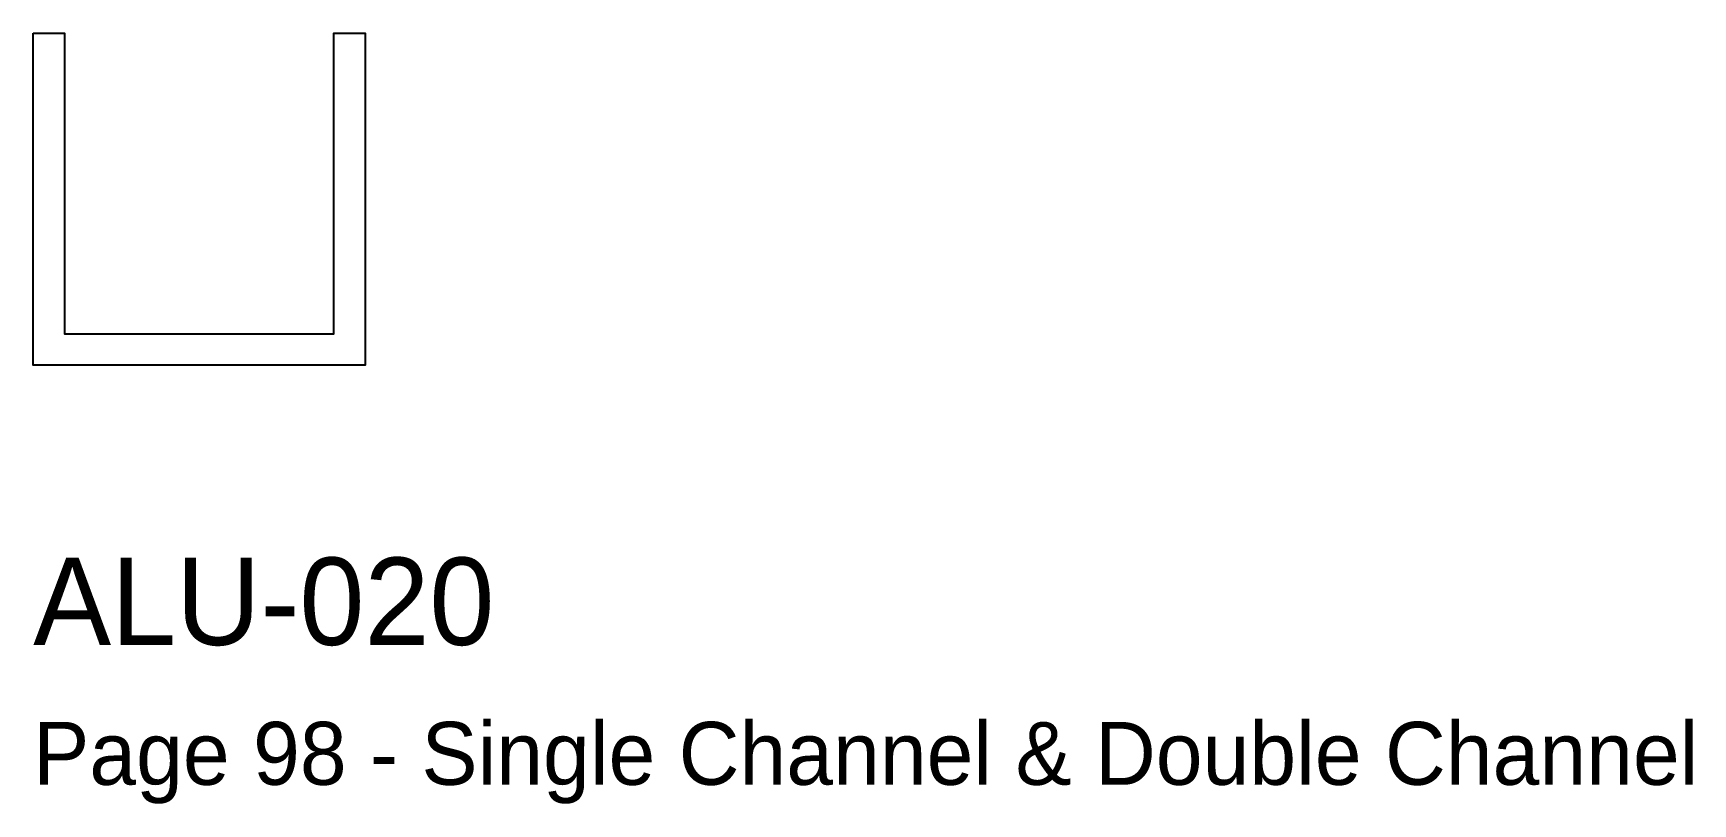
# Model space of a CAD drawing. Header units: millimetres. Extents: x 0 to 47.5, y -12.5 to 9.5.
import ezdxf

# ---------------------------------------------------------------- set-up
doc = ezdxf.new("R2010")
doc.units = ezdxf.units.MM
doc.layers.add('INFO', color=7, linetype='Continuous')
doc.layers.add('PROFILE', color=7, linetype='Continuous')

msp = doc.modelspace()

# ---------------------------------------------------------------- linework, layer by layer
at = {"layer": 'PROFILE'}
msp.add_lwpolyline([(0, 9.5), (0.9, 9.5), (0.9, 0.9), (8.6, 0.9), (8.6, 9.5), (9.5, 9.5), (9.5, 0), (0, 0)], close=True, dxfattribs=at)

# ---------------------------------------------------------------- texts
at = {"layer": 'INFO'}
for s, height, p in [('ALU-020', 2.5, (0, -8)), ('Page 98 - Single Channel & Double Channel', 1.8, (0, -12))]:
    msp.add_text(s, height=height, dxfattribs=at).set_placement(p)

doc.saveas('drawing.dxf')
